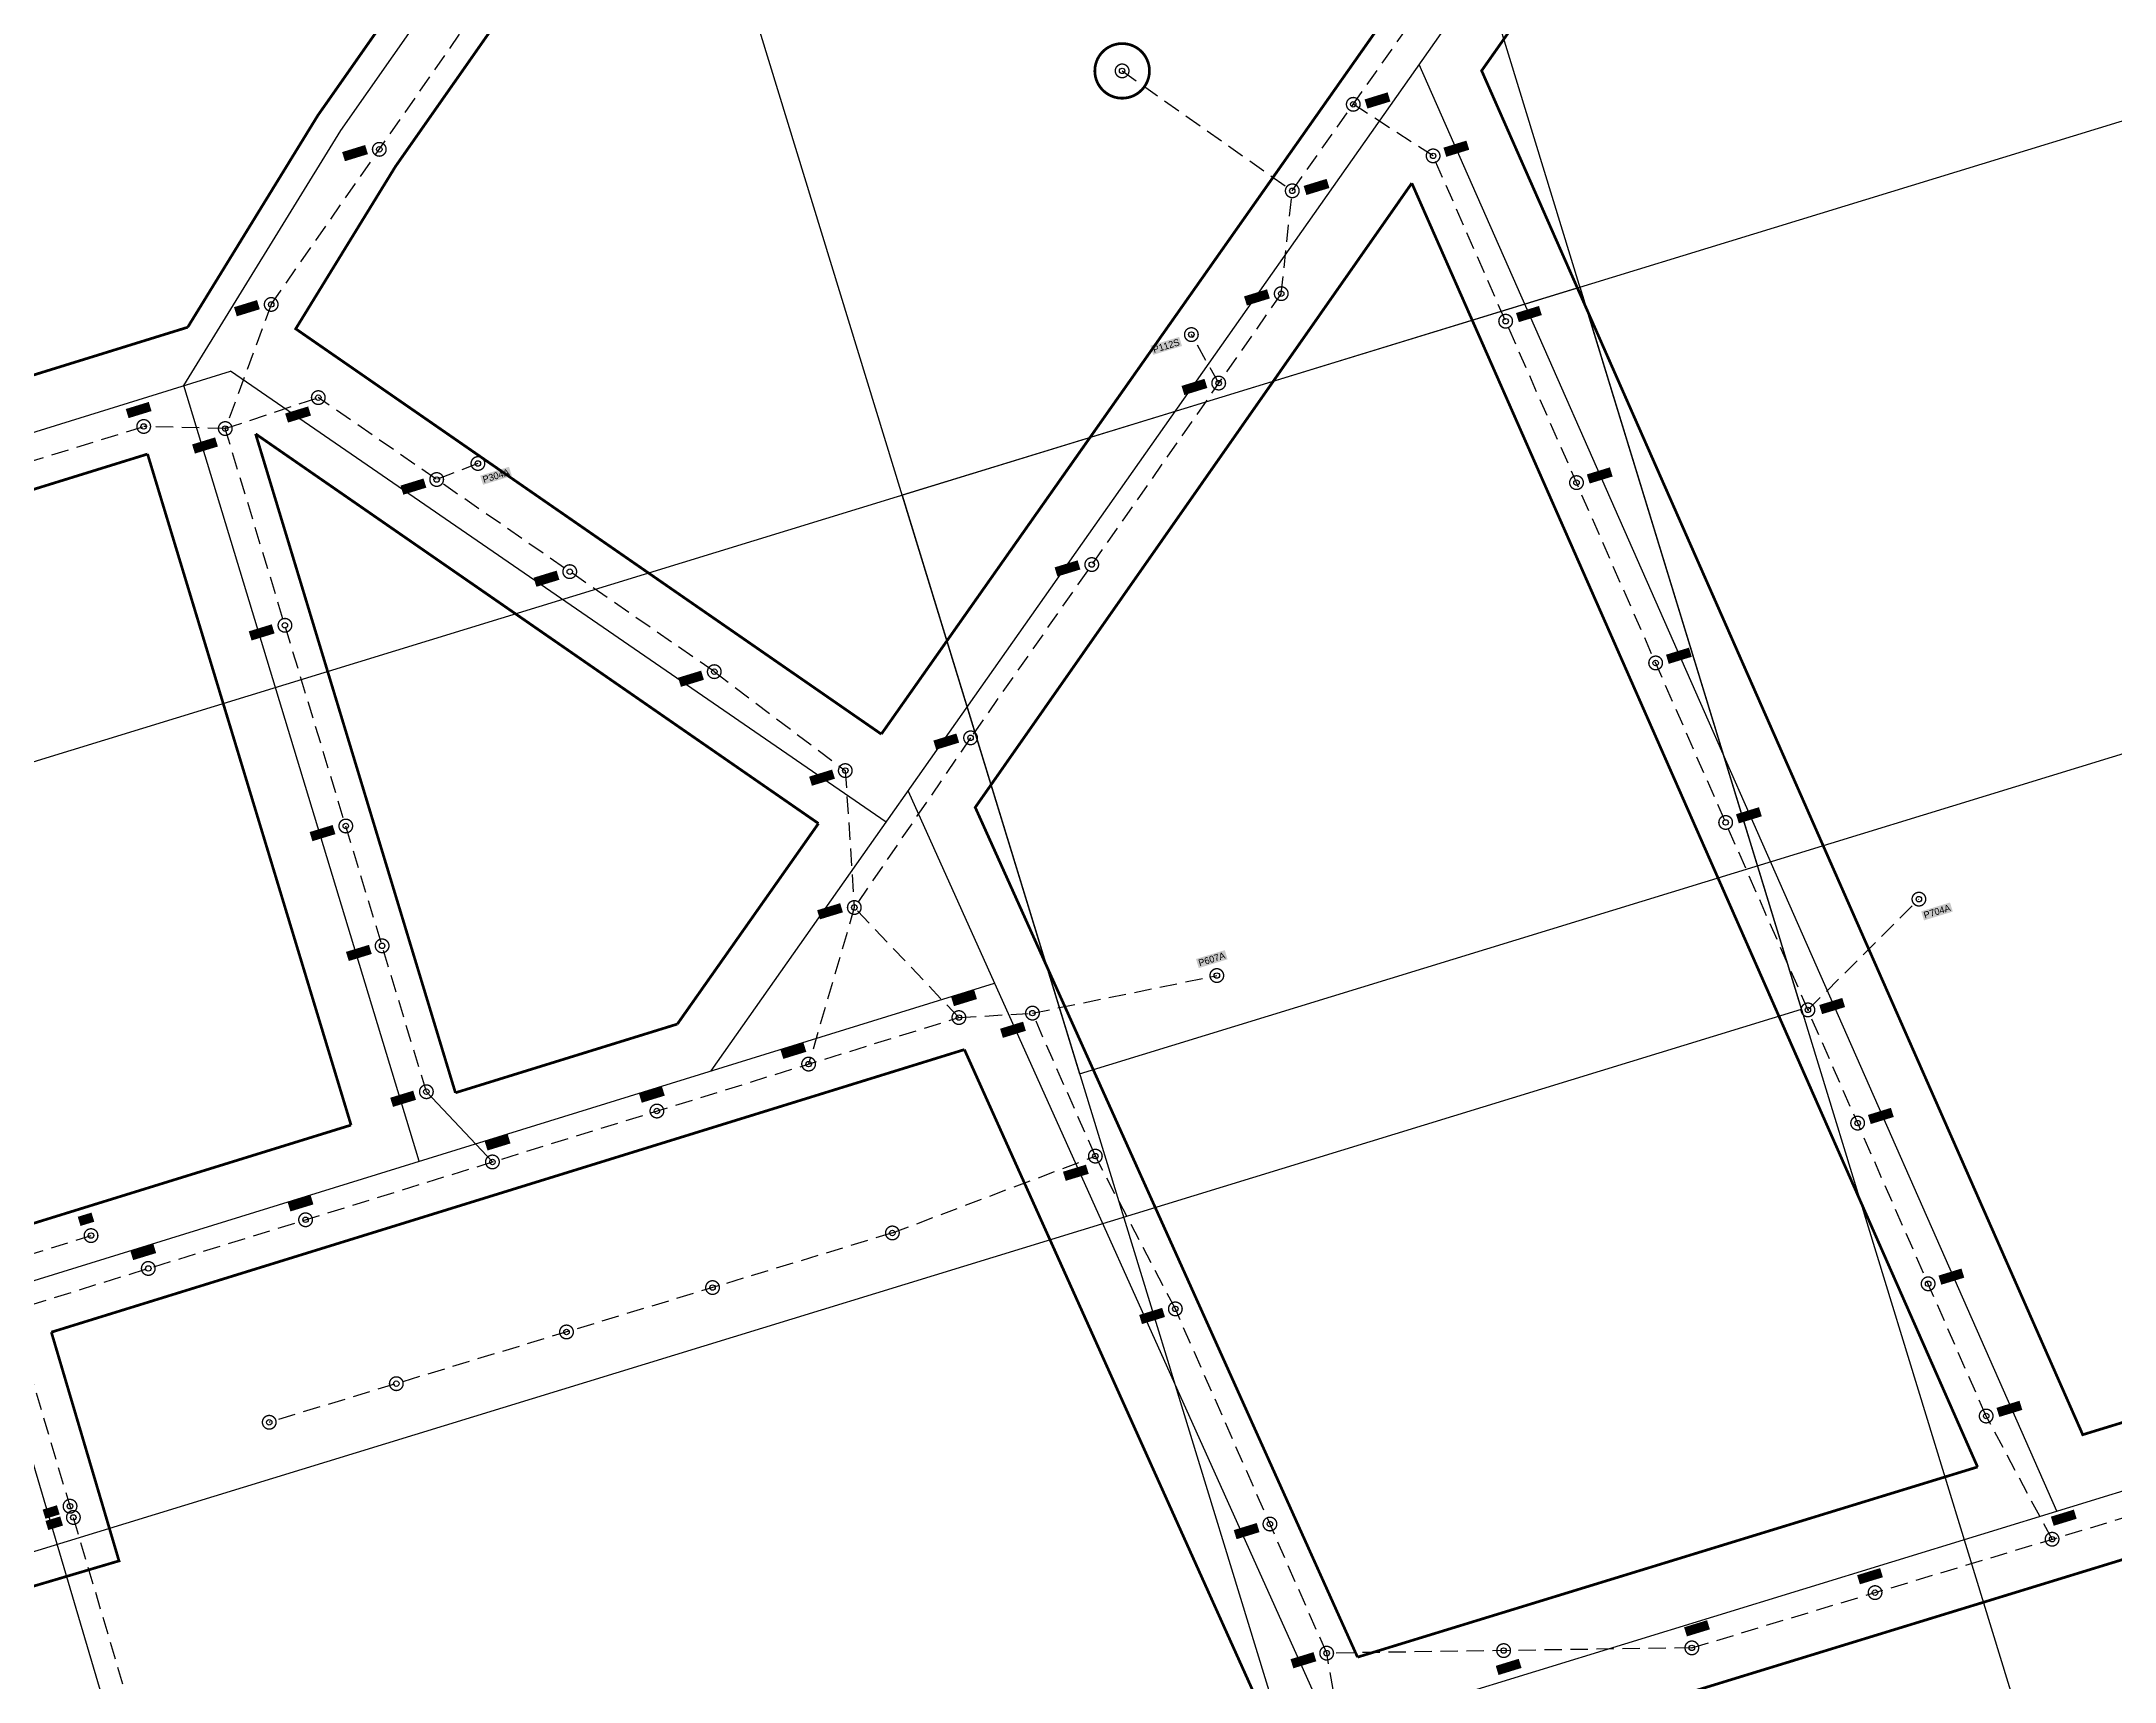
# Model space of a CAD drawing. Extents: x 402166 to 403488, y 4695479 to 4696345.
# Drawn here: x 402818.4 to 403197.9, y 4695778.9 to 4696079.2 of the extents above; entities that cross this region are included whole.
import ezdxf

# ---------------------------------------------------------------- set-up
doc = ezdxf.new("R2010")
doc.units = 0
doc.linetypes.add('HIDDEN', pattern=[9.525, 6.35, -3.175])
doc.layers.add('OU Defpoints', color=45, linetype='Continuous', plot=False)
doc.layers.add('OU Viewport', color=1, linetype='Continuous', plot=False)
doc.layers.add('OU Sym Poles', color=7, linetype='Continuous')
doc.layers.add('OU Title Block', color=7, linetype='Continuous')
doc.styles.add('OUES', font='Seravek.ttf')

# ---------------------------------------------------------------- blocks, each defined once
blk = doc.blocks.new('OU Pole Existing')
at = {"layer": 'OU Defpoints'}
blk.add_circle((0, 0), 0.2, dxfattribs=at)
at = {"layer": 'OU Sym Poles', "color": 0, "const_width": 0.1}
blk.add_lwpolyline([(-0.5, 0, -1), (0.5, 0, -1), (-0.5, 0, -0.508697)], format="xyb", close=True, dxfattribs=at)

msp = doc.modelspace()

# ---------------------------------------------------------------- linework, layer by layer
at = {"color": 4}
for p, q in [((402941.003212, 4695890.745852), (403183.038743, 4696234.809507)), ((403187.319864, 4695810.103498), (403070.602015, 4696074.975984)), ((402795.616503, 4696001.050364), (402853.017555, 4696018.835705)), ((402973.011226, 4695936.246586), (402853.017555, 4696018.835705)), ((402887.515024, 4695874.189913), (402844.455828, 4696016.18291)), ((402977.021891, 4695941.947914), (403054.637901, 4695769.39963)), ((402788.698858, 4695843.603823), (402992.836843, 4695906.789665)), ((402854.978574, 4695690.025388), (402799.48106, 4695877.665333)), ((402830.942779, 4695700.774956), (403288.708917, 4695841.207398))]:
    msp.add_line(p, q, dxfattribs=at)
at = {"color": 6, "linetype": 'HIDDEN', "ltscale": 0.5}
for p, q in [((403047.364024, 4696051.849335), (403172.810565, 4696229.778197)), ((402860.438269, 4696031.048538), (402902.123406, 4696090.844342)), ((403016.218913, 4696073.807809), (403047.364024, 4696051.849335)), ((403073.1459, 4696058.243903), (403058.528113, 4696067.684077)), ((403174.397217, 4695827.530513), (403073.1459, 4696058.243903)), ((403045.342989, 4696033.023553), (403047.364024, 4696051.849335)), ((402860.438269, 4696031.048538), (402852.029179, 4696008.321963)), ((403045.342989, 4696033.023553), (402988.470477, 4695951.700193)), ((403033.891678, 4696016.649052), (403028.888785, 4696025.528444)), ((402852.029179, 4696008.321963), (402869.066771, 4696013.99009)), ((402941.554172, 4695963.813833), (402869.066771, 4696013.99009)), ((402806.628291, 4695999.298603), (402837.101501, 4696008.707677)), ((402852.029179, 4696008.321963), (402837.101501, 4696008.707677)), ((402888.847589, 4695886.908729), (402852.029179, 4696008.321963)), ((402898.286052, 4696001.92822), (402890.735079, 4695998.991144)), ((402941.554172, 4695963.813833), (402965.534939, 4695945.700612)), ((402988.470477, 4695951.700193), (402967.188576, 4695920.634671)), ((402965.534939, 4695945.700612), (402967.188576, 4695920.634671)), ((402967.188576, 4695920.634671), (402958.821837, 4695891.967152)), ((402986.336615, 4695900.483668), (402967.188576, 4695920.634671)), ((402999.804785, 4695901.295516), (403033.553431, 4695908.178646)), ((402816.228151, 4695847.830819), (402986.336615, 4695900.483668)), ((402986.336615, 4695900.483668), (402999.804785, 4695901.295516)), ((403011.313144, 4695875.114229), (402999.804785, 4695901.295516)), ((403025.958948, 4695847.147256), (403011.313144, 4695875.114229)), ((402856.35336, 4695700.860222), (402806.309607, 4695869.256766)), ((402765.61212, 4695841.424963), (402827.455937, 4695860.56718)), ((403053.665034, 4695784.116463), (403025.958948, 4695847.147256)), ((403120.511629, 4695785.088148), (403280.651897, 4695833.374483)), ((403186.461749, 4695804.973775), (403174.397217, 4695827.530513)), ((403120.511629, 4695785.088148), (403053.665034, 4695784.116463)), ((403057.399879, 4695763.401894), (403053.665034, 4695784.116463))]:
    msp.add_line(p, q, dxfattribs=at)
at = {"color": 6}
msp.add_line((402900.942945, 4695874.052179), (402888.847589, 4695886.908729), dxfattribs=at)
at = {"linetype": 'HIDDEN', "ltscale": 0.5}
for q in [(403011.313144, 4695875.114229), (402860.08149, 4695826.385531)]:
    msp.add_line((402974.157952, 4695861.053016), q, dxfattribs=at)
at = {"color": 1, "linetype": 'HIDDEN', "ltscale": 0.5, "const_width": 0.5}
for points in [[(402972.132075, 4695952.377232), (403174.859746, 4696240.563116), (403191.217739, 4696229.055898), (403082.030014, 4696073.840968), (403192.073925, 4695824.113918), (403285.189473, 4695852.679692)], [(402972.132075, 4695952.377232), (402864.929651, 4696026.583457), (402883.198056, 4696056.31789), (402918.321613, 4696106.483588), (402900.299788, 4696119.101585), (402888.828882, 4696102.718107)], [(402845.152102, 4696026.867662), (402868.980006, 4696065.650972), (402892.924752, 4696099.850381)], [(403069.248816, 4696053.247851), (402989.32789, 4695938.967015), (403059.311882, 4695783.385484)], [(403172.820922, 4695818.207526), (403069.248816, 4696053.247851)], [(402792.656879, 4696010.60236), (402845.152102, 4696026.867662)], [(402857.586371, 4696007.342462), (402894.166001, 4695886.716632)], [(402960.624528, 4695936.018771), (402857.586371, 4696007.342462)], [(402798.576127, 4695991.498368), (402837.805699, 4696003.653395)], [(402875.059976, 4695880.802836), (402837.805699, 4696003.653395)], [(402934.78719, 4695899.289912), (402960.624528, 4695936.018771)], [(402894.166001, 4695886.716632), (402934.78719, 4695899.289912)], [(402820.196134, 4695842.884948), (402987.345109, 4695894.621761)], [(402987.345109, 4695894.621761), (403040.040932, 4695777.473586)], [(402814.523267, 4695862.065202), (402875.059976, 4695880.802836)], [(402801.088906, 4695836.97078), (402813.402542, 4695795.337743), (402832.581272, 4695801.010159), (402820.196134, 4695842.884948)], [(402827.423336, 4695712.247249), (402834.462223, 4695689.302662), (403292.228361, 4695829.735105)], [(403059.311882, 4695783.385484), (403172.820922, 4695818.207526)]]:
    msp.add_lwpolyline(points, dxfattribs=at)
at = {"color": 4}
msp.add_lwpolyline([(402844.455828, 4696016.18291), (402873.161786, 4696062.905948), (402907.339316, 4696111.720471)], dxfattribs=at)
at = {"color": 1, "linetype": 'HIDDEN', "ltscale": 0.5, "const_width": 0.5}
msp.add_lwpolyline([(403011.346146, 4696072.68703, -1), (403021.09168, 4696074.928589, -1), (403011.346146, 4696072.68703, 0.796102)], format="xyb", dxfattribs=at)
at = {"color": 6, "linetype": 'HIDDEN', "ltscale": 0.5}
msp.add_lwpolyline([(403141.765092, 4695901.886761), (403162.07857, 4695922.1634)], dxfattribs=at)
at = {"layer": 'OU Viewport', "color": 40}
for points in [[(403008.436254, 4695890.208116), (403357.385178, 4695997.257864), (403272.918527, 4696272.592905), (402923.969603, 4696165.543157)], [(402791.666569, 4695794.987793), (403140.615493, 4695902.037541), (403056.148843, 4696177.372583), (402707.199919, 4696070.322834)], [(403060.416845, 4695720.767536), (403409.365769, 4695827.817284), (403324.899118, 4696103.152325), (402975.950195, 4695996.102577)], [(402835.594313, 4695651.796996), (403184.543237, 4695758.846745), (403100.076586, 4696034.181786), (402751.127662, 4695927.132038)]]:
    msp.add_lwpolyline(points, close=True, dxfattribs=at)

# ---------------------------------------------------------------- block references
at = {"color": 6, "xscale": 2.5, "yscale": 2.5, "zscale": 2.5, "rotation": 41}
for p in [(403016.218913, 4696073.807809), (403058.528113, 4696067.684077), (402880.233085, 4696059.443477), (403073.1459, 4696058.243903), (403047.364024, 4696051.849335), (403045.342989, 4696033.023553), (402860.438269, 4696031.048538), (403086.430135, 4696027.974166), (403028.888785, 4696025.528444), (403033.891678, 4696016.649052), (402869.066771, 4696013.99009), (402837.101501, 4696008.707677), (402852.029179, 4696008.321963), (402898.286052, 4696001.92822), (402890.735079, 4695998.991144), (403099.398673, 4695998.42378), (402915.098368, 4695982.126715), (403010.65527, 4695983.422758), (402862.953034, 4695972.299208), (402941.554172, 4695963.813833), (403113.886613, 4695965.411254), (402988.470477, 4695951.700193), (402965.534939, 4695945.700612), (402874.095848, 4695935.554408), (403126.703997, 4695936.205292), (403162.07857, 4695922.1634), (402967.188576, 4695920.634671), (402880.748798, 4695913.615488), (403033.553431, 4695908.178646), (402986.336615, 4695900.483668), (402999.804785, 4695901.295516), (403141.765092, 4695901.886761), (402958.821837, 4695891.967152), (402888.847589, 4695886.908729), (402931.049697, 4695883.370976), (403150.861743, 4695881.158941), (402900.942945, 4695874.052179), (403011.313144, 4695875.114229), (402827.455937, 4695860.56718), (402866.732427, 4695863.463163), (402837.941179, 4695854.551547), (403163.772734, 4695851.739684), (403025.958948, 4695847.147256), (403174.397217, 4695827.530513), (402823.616731, 4695811.01853), (402824.226321, 4695808.967268), (403043.272149, 4695807.760069), (403186.461749, 4695804.973775), (403154.051315, 4695795.20121), (403086.058668, 4695784.587338), (403120.511629, 4695785.088148), (403053.665034, 4695784.116463)]:
    msp.add_blockref('OU Pole Existing', p, dxfattribs=at)
at = {"xscale": 2.5, "yscale": 2.5, "zscale": 2.5, "rotation": 41}
for p in [(402974.157952, 4695861.053016), (402941.237711, 4695851.048656), (402914.501361, 4695842.923562), (402883.346118, 4695833.455579), (402860.08149, 4695826.385531)]:
    msp.add_blockref('OU Pole Existing', p, dxfattribs=at)

# ---------------------------------------------------------------- texts
at = {"layer": 'OU Title Block', "char_height": 1.25, "rotation": 17.05484568, "style": 'OUES', "bg_fill": 1, "box_fill_scale": 1.2, "bg_fill_color": 211, "bg_fill_true_color": 16744703, "bg_fill_transparency": 0}
for s, insert, attachment_point in [('P115', (403060.918174, 4696068.417294), 1), ('P404', (402877.843024, 4696058.710259), 9), ('P709', (403075.535961, 4696058.977121), 4), ('P114', (403049.754085, 4696052.582552), 1), ('P113', (403042.952928, 4696032.290336), 9), ('P403', (402858.048208, 4696030.31532), 9), ('P708', (403088.820196, 4696028.707383), 4), ('P112S', (403026.498724, 4696024.795227), 3), ('P112', (403031.501617, 4696015.915834), 9), ('P402', (402836.368284, 4696011.097738), 8), ('P305', (402867.043318, 4696012.061842), 3), ('P205', (402850.005727, 4696006.393715), 3), ('P304', (402888.345018, 4695998.257927), 6), ('P304A', (402899.019269, 4695999.538159), 1), ('P707', (403101.788734, 4695999.156998), 4), ('P111', (403008.265209, 4695982.68954), 9), ('P303', (402912.708307, 4695981.393498), 6), ('P204', (402860.562973, 4695971.56599), 6), ('P706', (403116.276674, 4695966.144471), 4), ('P302', (402939.164111, 4695963.080616), 6), ('P302', (402939.164111, 4695963.080616), 6), ('P110', (402986.080415, 4695950.966975), 9), ('P301', (402963.144878, 4695944.967395), 6), ('P705', (403129.094058, 4695936.938509), 4), ('P203', (402871.705787, 4695934.82119), 6), ('P203', (402871.705787, 4695934.82119), 6), ('P109', (402964.798515, 4695919.901453), 9), ('P704A', (403162.811788, 4695919.773339), 1), ('P202', (402878.358737, 4695912.882271), 6), ('P202', (402878.358737, 4695912.882271), 6), ('P607A', (403032.820214, 4695910.568707), 8), ('P108', (402985.603397, 4695902.873729), 7), ('P704', (403144.155153, 4695902.619979), 1), ('P607', (402997.917729, 4695899.417971), 3), ('P107', (402958.088619, 4695894.357213), 9), ('P201', (402886.457528, 4695886.175511), 6), ('P106', (402930.316479, 4695885.761037), 8), ('P703', (403153.251804, 4695881.892158), 4), ('P105', (402900.209728, 4695876.44224), 7), ('P606', (403009.426088, 4695873.236684), 3), ('P104', (402865.999209, 4695865.853224), 8), ('PF', (402826.72272, 4695862.957241), 8), ('P103', (402837.207961, 4695856.941608), 8), ('P702', (403166.162795, 4695852.472901), 4), ('P605', (403023.568886, 4695846.414038), 6), ('P701', (403176.787278, 4695828.26373), 4), ('PB', (402821.22667, 4695810.285313), 6), ('P512', (403186.923562, 4695807.730444), 7), ('PC', (402821.83626, 4695808.23405), 6), ('P604', (403040.882088, 4695807.026851), 6), ('P511', (403153.318098, 4695797.591271), 8), ('P510', (403119.778411, 4695787.478209), 7), ('P603', (403051.274973, 4695783.383245), 6), ('P509', (403086.791886, 4695782.197277), 2)]:
    msp.add_mtext(s, dxfattribs=dict(at, insert=insert, attachment_point=attachment_point))

doc.saveas('drawing.dxf')
